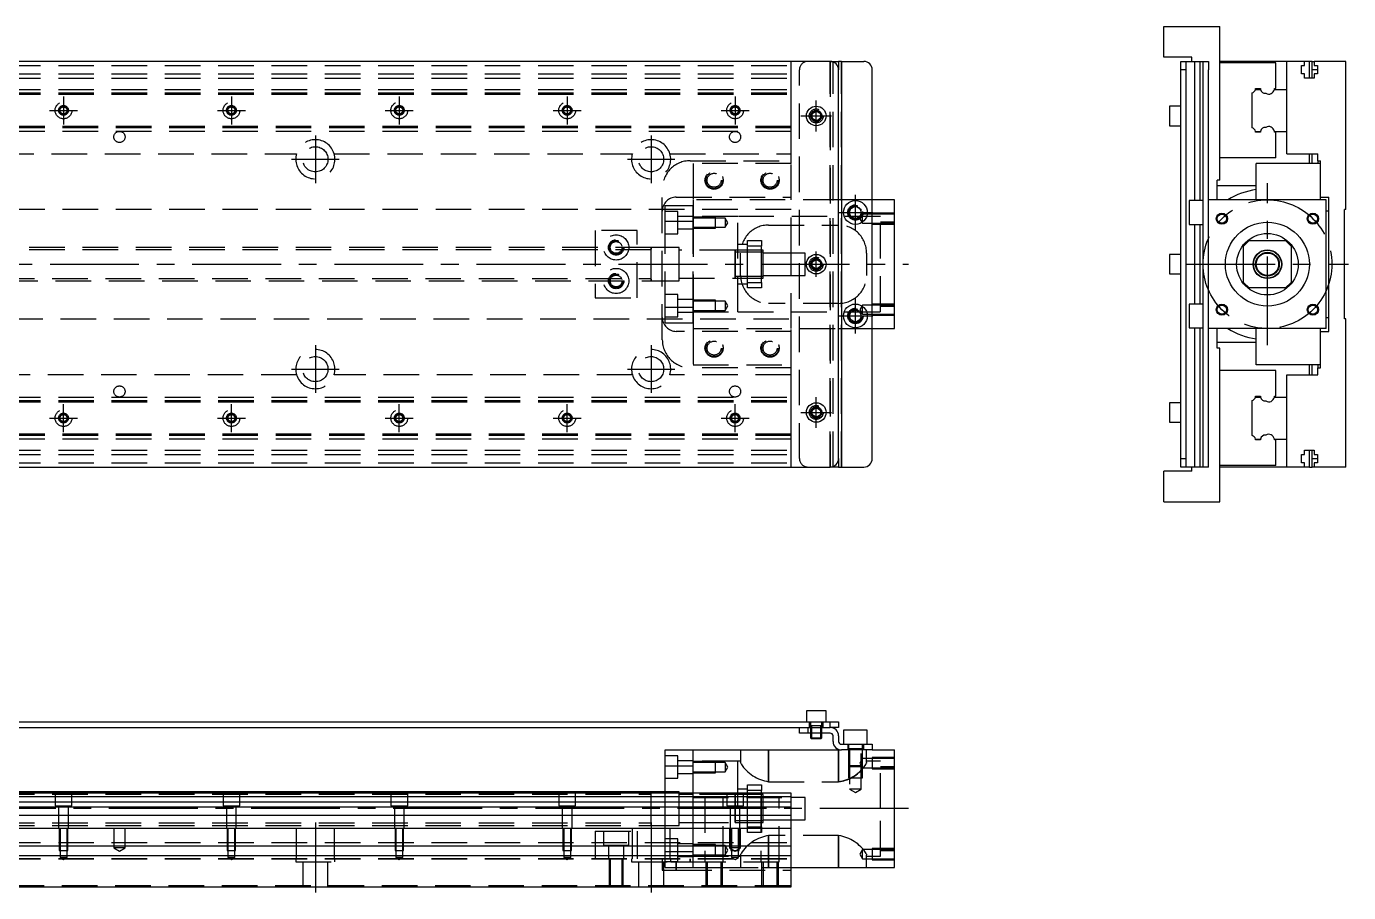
# Model space of a CAD drawing. Extents: x -5 to 916, y -260 to 87.
# Drawn here: x 443.7 to 916.3, y -224.6 to 85 of the extents above; entities that cross this region are included whole.
import ezdxf

# ---------------------------------------------------------------- set-up
doc = ezdxf.new("R2010")
doc.units = 0
doc.linetypes.add('CENTER', pattern=[50.8, 31.75, -6.35, 6.35, -6.35])
doc.linetypes.add('DASHED', pattern=[19.05, 12.7, -6.35])
doc.layers.get('0').update_dxf_attribs({"linetype": 'CONTINUOUS'})
doc.layers.add('CENTER', color=1, linetype='CENTER')

msp = doc.modelspace()

# ---------------------------------------------------------------- linework, layer by layer
at = {"color": 7, "linetype": 'CONTINUOUS'}
for p, q in [((850.25, 74), (850.25, 85)), ((850.25, 85), (870.25, 85)), ((870.25, 30), (870.25, 85)), ((731, 72.5), (3, 72.5)), ((731, 72.5), (734, 72.5)), ((734, 72.5), (734, 69.5)), ((735, 72.5), (734, 72.5)), ((735, 72.5), (735, -72.5)), ((735, 72.5), (743, 72.5)), ((860.25, 74), (850.25, 74)), ((856.25, 69.5), (856.25, 72.5)), ((856.25, 72.5), (866.25, 72.5)), ((858.25, -72.5), (858.25, 72.5)), ((860.25, 72.5), (860.25, 74)), ((861.25, 72.5), (861.25, 22.75)), ((863.25, 22.75), (863.25, 72.5)), ((864.25, 69.5), (864.25, 72.5)), ((866.25, 72.5), (866.25, 69.5)), ((894.25, 72.5), (870.25, 72.5)), ((890.25, 72), (870.25, 72)), ((890.25, 62.8), (890.25, 72)), ((894.25, 62.5), (894.25, 72.5)), ((900.55, 72.5), (894.25, 72.5)), ((899.4, 71), (900.55, 71)), ((899.4, 68), (899.4, 71)), ((902.25, 72.5), (900.55, 72.5)), ((900.55, 71), (900.55, 72.5)), ((902.25, 66.5), (902.25, 72.5)), ((903.25, 72.5), (902.25, 72.5)), ((903.25, 72.5), (903.95, 72.5)), ((903.25, 69.5), (903.25, 72.5)), ((903.95, 72.5), (903.95, 71)), ((915.25, 72.5), (903.95, 72.5)), ((903.95, 71), (905.1, 71)), ((905.1, 71), (905.1, 68)), ((915.25, 19.5), (915.25, 72.5)), ((734, -69.5), (734, 69.5)), ((746, -69.5), (746, 69.5)), ((858.25, 69.5), (856.25, 69.5)), ((856.25, -69.5), (856.25, 69.5)), ((864.25, -69.5), (864.25, 69.5)), ((866.25, 23), (866.25, 69.5)), ((900.55, 68), (899.4, 68)), ((900.55, 66.5), (900.55, 68)), ((903.95, 66.5), (900.55, 66.5)), ((905.1, 69.5), (903.25, 69.5)), ((903.25, 66.5), (903.25, 69.5)), ((903.95, 68), (903.95, 66.5)), ((905.1, 68), (903.95, 68)), ((883.002272, 62.5), (884.77668, 62.5)), ((883.047056, 62.8), (884.75, 62.8)), ((889.727372, 62.5), (894.25, 62.5)), ((889.75, 62.8), (890.25, 62.8)), ((894.25, 47.5), (894.25, 62.5)), ((894.25, 47.5), (894.25, 62.5)), ((881.75, 48.752272), (881.75, 61.247728)), ((724.5, 53.866026), (726, 54.73205)), ((724.5, 52.133974), (724.5, 53.866026)), ((726, 51.26795), (724.5, 52.133974)), ((726, 54.73205), (727.5, 53.866026)), ((727.5, 52.133974), (726, 51.26795)), ((727.5, 53.866026), (727.5, 52.133974)), ((852.25, 56.5), (852.25, 53)), ((856.25, 56.5), (852.25, 56.5)), ((852.25, 53), (852.25, 49.5)), ((852.25, 49.5), (856.25, 49.5)), ((883.002272, 47.5), (884.77668, 47.5)), ((889.727372, 47.5), (894.25, 47.5)), ((894.25, 39.5), (894.25, 47.5)), ((884.75, 47.2), (883.047056, 47.2)), ((890.25, 47.2), (889.75, 47.2)), ((890.25, 38), (890.25, 47.2)), ((890.25, 38), (870.25, 38)), ((894.25, 39.5), (905.25, 39.5)), ((902.25, 36), (902.25, 39.5)), ((903.25, 36), (903.25, 39.5)), ((905.25, 37), (905.25, 39.5)), ((906.25, 36), (883.25, 36)), ((883.25, 23), (883.25, 36)), ((905.25, 37), (906.25, 37)), ((905.25, 37), (905.25, 36)), ((906.25, 36), (906.25, 37)), ((906.25, 24), (906.25, 36)), ((906.25, 24), (906.25, 36)), ((870.25, 30), (869.25, 30)), ((869.25, 23), (869.25, 30)), ((883.25, 28), (869.25, 28)), ((906.25, 23), (906.25, 24)), ((906.25, 24), (909.25, 24)), ((909.25, -24), (909.25, 24)), ((738, 19.6547), (740, 20.809402)), ((738, 17.3453), (738, 19.6547)), ((740, 20.809402), (742, 19.6547)), ((742, 19.6547), (742, 17.3453)), ((754, 23), (746, 23)), ((754, -23), (754, 23)), ((859.25, 22.75), (859.25, 18.5)), ((864.25, 22.75), (859.25, 22.75)), ((866.25, -23), (866.25, 23)), ((908.25, 23), (866.25, 23)), ((908.25, -23), (908.25, 23)), ((909.25, 19), (908.25, 19)), ((915.25, 19.5), (914.75, 19.5)), ((914.75, -19.5), (914.75, 19.5)), ((740, 16.190598), (738, 17.3453)), ((742, 17.3453), (740, 16.190598)), ((859.25, 18.5), (859.25, 14.25)), ((859.25, 14.25), (864.25, 14.25)), ((861.25, 14.25), (861.25, -14.25)), ((863.25, -14.25), (863.25, 14.25)), ((667, -6.000006), (667, 6.000006)), ((697, -5.000006), (697, 5.000006)), ((697, 4.25), (697, 5.000006)), ((880.75, 8.5), (878.75, 6.5)), ((878.75, -6.5), (878.75, 6.5)), ((880.75, 8.5), (893.75, 8.5)), ((895.75, 6.5), (893.75, 8.5)), ((895.75, 6.5), (895.75, -6.5)), ((697, 4.25), (697, -4.25)), ((724.5, 0.866026), (726, 1.73205)), ((724.5, -0.866026), (724.5, 0.866026)), ((726, 1.73205), (727.5, 0.866026)), ((727.5, 0.866026), (727.5, -0.866026)), ((852.25, 3.5), (852.25, 0)), ((856.25, 3.5), (852.25, 3.5)), ((852.25, 0), (852.25, -3.5)), ((697, -5.000006), (697, -4.25)), ((726, -1.73205), (724.5, -0.866026)), ((727.5, -0.866026), (726, -1.73205)), ((852.25, -3.5), (856.25, -3.5)), ((878.75, -6.5), (880.75, -8.5)), ((893.75, -8.5), (880.75, -8.5)), ((893.75, -8.5), (895.75, -6.5)), ((738, -17.3453), (740, -16.190598)), ((738, -19.6547), (738, -17.3453)), ((740, -16.190598), (742, -17.3453)), ((742, -17.3453), (742, -19.6547)), ((859.25, -14.25), (859.25, -18.5)), ((864.25, -14.25), (859.25, -14.25)), ((859.25, -18.5), (859.25, -22.75)), ((740, -20.809402), (738, -19.6547)), ((742, -19.6547), (740, -20.809402)), ((746, -23), (754, -23)), ((859.25, -22.75), (864.25, -22.75)), ((861.25, -22.75), (861.25, -72.5)), ((863.25, -72.5), (863.25, -22.75)), ((908.25, -23), (866.25, -23)), ((866.25, -72.5), (866.25, -23)), ((869.25, -30), (869.25, -23)), ((883.25, -36), (883.25, -23)), ((906.25, -24), (906.25, -23)), ((908.25, -19), (909.25, -19)), ((915.25, -19.5), (914.75, -19.5)), ((915.25, -72.5), (915.25, -19.5)), ((883.25, -28), (869.25, -28)), ((906.25, -36), (906.25, -24)), ((906.25, -36), (906.25, -24)), ((906.25, -24), (909.25, -24)), ((870.25, -30), (869.25, -30)), ((870.25, -85), (870.25, -30)), ((906.25, -36), (883.25, -36)), ((902.25, -39.5), (902.25, -36)), ((903.25, -39.5), (903.25, -36)), ((905.25, -36), (905.25, -37)), ((905.25, -39.5), (905.25, -37)), ((905.25, -37), (906.25, -37)), ((906.25, -37), (906.25, -36)), ((890.25, -38), (870.25, -38)), ((890.25, -47.2), (890.25, -38)), ((894.25, -39.5), (905.25, -39.5)), ((894.25, -47.5), (894.25, -39.5)), ((883.047056, -47.2), (884.75, -47.2)), ((889.75, -47.2), (890.25, -47.2)), ((724.5, -52.133974), (726, -51.26795)), ((726, -51.26795), (727.5, -52.133974)), ((852.25, -49.5), (852.25, -53)), ((856.25, -49.5), (852.25, -49.5)), ((881.75, -61.247728), (881.75, -48.752272)), ((883.002272, -47.5), (884.77668, -47.5)), ((889.727372, -47.5), (894.25, -47.5)), ((894.25, -62.5), (894.25, -47.5)), ((894.25, -62.5), (894.25, -47.5)), ((724.5, -53.866026), (724.5, -52.133974)), ((726, -54.73205), (724.5, -53.866026)), ((727.5, -53.866026), (726, -54.73205)), ((727.5, -52.133974), (727.5, -53.866026)), ((852.25, -53), (852.25, -56.5)), ((852.25, -56.5), (856.25, -56.5)), ((883.002272, -62.5), (884.77668, -62.5)), ((884.75, -62.8), (883.047056, -62.8)), ((889.727372, -62.5), (894.25, -62.5)), ((890.25, -62.8), (889.75, -62.8)), ((890.25, -72), (890.25, -62.8)), ((894.25, -72.5), (894.25, -62.5)), ((734, -69.5), (734, -72.5)), ((856.25, -69.5), (858.25, -69.5)), ((856.25, -72.5), (856.25, -69.5)), ((864.25, -72.5), (864.25, -69.5)), ((899.4, -68), (900.55, -68)), ((899.4, -71), (899.4, -68)), ((900.55, -66.5), (903.95, -66.5)), ((900.55, -68), (900.55, -66.5)), ((902.25, -72.5), (902.25, -66.5)), ((903.25, -69.5), (903.25, -66.5)), ((903.25, -69.5), (905.1, -69.5)), ((903.25, -72.5), (903.25, -69.5)), ((903.95, -66.5), (903.95, -68)), ((903.95, -68), (905.1, -68)), ((905.1, -68), (905.1, -71)), ((3, -72.5), (731, -72.5)), ((734, -72.5), (731, -72.5)), ((734, -72.5), (735, -72.5)), ((735, -72.5), (743, -72.5)), ((850.25, -85), (850.25, -74)), ((860.25, -74), (850.25, -74)), ((866.25, -72.5), (856.25, -72.5)), ((860.25, -74), (860.25, -72.5)), ((890.25, -72), (870.25, -72)), ((894.25, -72.5), (870.25, -72.5)), ((900.55, -72.5), (894.25, -72.5)), ((900.55, -71), (899.4, -71)), ((900.55, -72.5), (900.55, -71)), ((902.25, -72.5), (900.55, -72.5)), ((902.25, -72.5), (903.25, -72.5)), ((903.95, -72.5), (903.25, -72.5)), ((903.95, -71), (903.95, -72.5)), ((905.1, -71), (903.95, -71)), ((915.25, -72.5), (903.95, -72.5)), ((850.25, -85), (870.25, -85)), ((729.5, -159.63), (722.5, -159.63)), ((722.5, -159.63), (722.5, -163.63)), ((729.5, -163.63), (729.5, -159.63)), ((417, -163.63), (731, -163.63)), ((731, -165.63), (731, -163.63)), ((731, -163.63), (734, -163.63)), ((734, -163.63), (734, -165.63)), ((417, -165.63), (723, -165.63)), ((720, -167.63), (720, -165.63)), ((723, -167.63), (720, -167.63)), ((723, -165.63), (731, -165.63)), ((723, -165.63), (723, -167.63)), ((723, -165.63), (731, -165.63)), ((731, -167.63), (723, -167.63)), ((724, -167.63), (724, -169.28)), ((724, -169.28), (728, -169.28)), ((724, -169.28), (724.35, -169.63)), ((724.35, -167.63), (724.35, -169.63)), ((727.65, -169.63), (724.35, -169.63)), ((727.65, -169.63), (727.65, -167.63)), ((727.65, -169.63), (728, -169.28)), ((728, -169.28), (728, -167.63)), ((734, -165.63), (731, -165.63)), ((732, -170.63), (732, -168.63)), ((734, -168.63), (734, -170.63)), ((744.25, -166.63), (735.75, -166.63)), ((735.75, -166.63), (735.75, -171.63)), ((744.25, -171.63), (744.25, -166.63)), ((672, -179.30029), (672, -173.63)), ((672, -173.63), (682, -173.63)), ((682, -173.63), (735, -173.63)), ((682, -189.13), (682, -173.63)), ((735, -171.63), (743, -171.63)), ((743, -173.63), (735, -173.63)), ((743, -173.63), (743, -171.63)), ((743, -171.63), (746, -171.63)), ((746, -173.63), (743, -173.63)), ((746, -171.63), (746, -173.63)), ((746, -173.63), (754, -173.63)), ((754, -215.63), (754, -173.63)), ((672, -179.30029), (682, -179.30029)), ((672, -189.13), (672, -179.30029)), ((667, -188.63), (412.5, -188.63)), ((667, -188.63), (666.995, -188.63)), ((667, -189.13), (667, -188.629994)), ((667.005, -188.63), (667, -188.63)), ((672, -188.63), (667, -188.63)), ((717, -189.13), (412.5, -189.13)), ((717, -190.382272), (412.5, -190.382272)), ((412.5, -192.15668), (717, -192.15668)), ((697, -190.63), (697, -189.629994)), ((698, -190.38), (697, -190.38)), ((697, -194.429962), (697, -190.63)), ((701.5, -190.38), (698, -190.38)), ((706.5, -190.38), (701.5, -190.38)), ((707, -190.38), (706.5, -190.38)), ((717, -222.63), (717, -189.13)), ((717, -194.053076), (412.5, -194.053076)), ((717, -197.107372), (412.5, -197.107372)), ((697, -194.830038), (697, -194.429962)), ((697, -199.630006), (697, -194.830038)), ((17, -201.63), (717, -201.63)), ((697, -198.88), (707, -198.88)), ((17, -207.93), (717, -207.93)), ((17, -211.33), (717, -211.33)), ((717, -215.63), (754, -215.63)), ((17, -222.63), (717, -222.63))]:
    msp.add_line(p, q, dxfattribs=at)
at = {"color": 3, "linetype": 'DASHED'}
for p, q in [((17, 71), (717, 71)), ((717, 62.5), (717, 72.5)), ((731, -72.5), (731, 72.5)), ((731, 72.5), (731, -72.5)), ((732, -72.5), (732, 72.5)), ((735, -72.5), (735, 72.5)), ((17, 68), (717, 68)), ((17, 66.5), (717, 66.5)), ((720, -69.5), (720, 69.5)), ((17, 62.5), (717, 62.5)), ((717, 61.247728), (717, 62.5)), ((17, 61.247728), (717, 61.247728)), ((17, 61.1147), (717, 61.1147)), ((17, 61.1), (717, 61.1)), ((17, 60.8), (717, 60.8)), ((717, 48.752272), (717, 61.247728)), ((724, 53), (724.030168, 53.346066)), ((717, 49.2), (17, 49.2)), ((717, 48.9), (17, 48.9)), ((717, 48.8853), (17, 48.8853)), ((717, 48.752272), (17, 48.752272)), ((717, 47.5), (17, 47.5)), ((717, 47.5), (717, 48.752272)), ((717, 39.5), (717, 47.5)), ((433.708204, 39.5), (540.291796, 39.5)), ((553.708204, 39.5), (660.291796, 39.5)), ((673.708204, 39.5), (717, 39.5)), ((717, 37), (717, 39.5)), ((681, 37), (717, 37)), ((717, 36), (682, 36)), ((682, 36), (682, 23)), ((717, 36), (717, 37)), ((717, 23), (717, 36)), ((671, -27), (671, 27)), ((676, 24), (717, 24)), ((717, 19.5), (93.969694, 19.5)), ((672, 15.32971), (672, 21)), ((672, 21), (682, 21)), ((682, 23), (682, 15.32971)), ((734, 23), (682, 23)), ((682, 15.32971), (682, 21)), ((717, 4), (717, 23)), ((746, 23), (734, 23)), ((676.5, 18.849242), (672, 18.849242)), ((672, 15.32971), (682, 15.32971)), ((672, -15.32971), (672, 15.32971)), ((676.5, 10.849242), (676.5, 18.849242)), ((682, 17.099242), (676.5, 17.099242)), ((698, 17), (682, 17)), ((698, 17), (682, 17)), ((690, 16.849238), (682, 16.849238)), ((690, 16.499242), (682, 16.499242)), ((682, 15.32971), (682, -15.32971)), ((682, -15.32971), (682, 15.32971)), ((690, 12.849248), (690, 16.849238)), ((693.5, 16.499242), (690, 16.499242)), ((693.5, 16.499242), (693.5, 13.199242)), ((694.452628, 14.849242), (693.5, 16.499242)), ((693.5, 13.199242), (694.452628, 14.849242)), ((698, -17), (698, 17)), ((749, 17), (698, 17)), ((741.90257, 16.878676), (741.547372, 16.263456)), ((741.547372, 16.263456), (742.5, 14.613456)), ((742.5, 17.913456), (742.355836, 17.663756)), ((742.483582, 18.786038), (742.5, 18.5)), ((742.5, 14.613456), (742.5, 17.913456)), ((746, 17.913456), (742.5, 17.913456)), ((742.5, 14.613456), (746, 14.613456)), ((754, 18.26345), (746, 18.26345)), ((754, 17.913456), (746, 17.913456)), ((746, 14.613456), (754, 14.613456)), ((746, 14.26346), (754, 14.26346)), ((749, -17), (749, 17)), ((754, 15), (749, 15)), ((662, 12), (647, 12)), ((647, 12), (647, -12)), ((662, -12), (662, 12)), ((672, 10.849242), (676.5, 10.849242)), ((676.5, 12.599242), (682, 12.599242)), ((682, 13.199242), (690, 13.199242)), ((682, 12.849248), (690, 12.849248)), ((690, 13.199242), (693.5, 13.199242)), ((709, 14), (734, 14)), ((667, 5.125), (72, 5.125)), ((667.005, 6), (397, 6)), ((672, 6), (666.995, 6)), ((667, -5.999164), (667, 6)), ((667, 6), (667, 5.325218)), ((677, 6), (672, 6)), ((677, 6), (672, 6)), ((677, 0), (677, 6)), ((677, 0), (677, 6)), ((696.995, 5), (677, 5)), ((697.005, 5), (677, 5)), ((697.005, 5), (696.995, 5)), ((706.5, 5), (696.995, 5)), ((697, 4.43509), (697, 5)), ((697, 5), (697, 4.435078)), ((706.5, 5), (697.005, 5)), ((701.5, 7), (698, 7)), ((701.5, 8.5), (706.5, 8.5)), ((701.5, 6.5), (701.5, 8.5)), ((701.5, -6.5), (701.5, 6.5)), ((706.5, 6.5), (701.5, 6.5)), ((706.5, 8.5), (706.5, 6.5)), ((706.5, -6.5), (706.5, 6.5)), ((707, 5), (706.5, 5)), ((707, 0), (707, 5)), ((677, -6), (677, 0)), ((677, -6), (677, 0)), ((697, 4.435078), (697, -4.435962)), ((707, 4.25), (697, 4.25)), ((699, -4), (699, 4)), ((720, 4), (707, 4)), ((707, -5), (707, 0)), ((717, -4), (717, 4)), ((722, 4), (720, 4)), ((722, 0), (722, 4)), ((722, -4), (722, 0)), ((727.973226, 0.326156), (728, 0)), ((744, 4), (744, -4)), ((882.25, 0), (882.275768, -0.506976)), ((697, -4.25), (707, -4.25)), ((697, -5), (697, -4.435962)), ((697, -4.435962), (697, -5)), ((707, -4), (720, -4)), ((717, -23), (717, -4)), ((720, -4), (722, -4)), ((72, -5.125), (667, -5.125)), ((397, -6), (667.005, -6)), ((666.995, -6), (672, -6)), ((667, -5.326228), (667, -6)), ((667, -6), (667, -5.999164)), ((672, -6), (677, -6)), ((672, -6), (677, -6)), ((677, -5), (696.995, -5)), ((677, -5), (697.005, -5)), ((696.995, -5), (697.005, -5)), ((696.995, -5), (706.5, -5)), ((697.005, -5), (706.5, -5)), ((698, -7), (701.5, -7)), ((701.5, -6.5), (706.5, -6.5)), ((701.5, -8.5), (701.5, -6.5)), ((706.5, -8.5), (701.5, -8.5)), ((706.5, -5), (707, -5)), ((706.5, -6.5), (706.5, -8.5)), ((647, -12), (662, -12)), ((676.5, -10.849242), (672, -10.849242)), ((676.5, -18.849242), (676.5, -10.849242)), ((682, -12.599242), (676.5, -12.599242)), ((690, -12.849248), (682, -12.849248)), ((690, -13.199242), (682, -13.199242)), ((690, -16.849238), (690, -12.849248)), ((693.5, -13.199242), (690, -13.199242)), ((693.5, -13.199242), (693.5, -16.499242)), ((694.452628, -14.849242), (693.5, -13.199242)), ((734, -14), (709, -14)), ((672, -15.32971), (682, -15.32971)), ((672, -21), (672, -15.32971)), ((672, -18.849242), (676.5, -18.849242)), ((676.5, -17.099242), (682, -17.099242)), ((682, -15.32971), (682, -23)), ((682, -21), (682, -15.32971)), ((682, -16.499242), (690, -16.499242)), ((682, -16.849238), (690, -16.849238)), ((682, -17), (698, -17)), ((682, -17), (698, -17)), ((690, -16.499242), (693.5, -16.499242)), ((693.5, -16.499242), (694.452628, -14.849242)), ((698, -17), (749, -17)), ((737.5, -18.5), (737.52689, -18.134318)), ((742.5, -14.613456), (741.547372, -16.263456)), ((741.547372, -16.263456), (741.90364, -16.880528)), ((742.355326, -17.662872), (742.5, -17.913456)), ((742.5, -17.913456), (742.5, -14.613456)), ((746, -14.613456), (742.5, -14.613456)), ((742.5, -17.913456), (746, -17.913456)), ((754, -14.26346), (746, -14.26346)), ((754, -14.613456), (746, -14.613456)), ((746, -17.913456), (754, -17.913456)), ((746, -18.26345), (754, -18.26345)), ((749, -15), (754, -15)), ((93.969694, -19.5), (717, -19.5)), ((672, -21), (682, -21)), ((682, -23), (734, -23)), ((682, -23), (682, -36)), ((717, -36), (717, -23)), ((734, -23), (746, -23)), ((717, -24), (676, -24)), ((717, -37), (681, -37)), ((682, -36), (717, -36)), ((717, -37), (717, -36)), ((717, -39.5), (717, -37)), ((540.291796, -39.5), (433.708204, -39.5)), ((660.291796, -39.5), (553.708204, -39.5)), ((717, -39.5), (673.708204, -39.5)), ((717, -47.5), (717, -39.5)), ((17, -47.5), (717, -47.5)), ((17, -48.752272), (717, -48.752272)), ((17, -48.8853), (717, -48.8853)), ((17, -48.9), (717, -48.9)), ((17, -49.2), (717, -49.2)), ((717, -48.752272), (717, -47.5)), ((717, -61.247728), (717, -48.752272)), ((727.973226, -52.673844), (728, -53)), ((717, -60.8), (17, -60.8)), ((717, -61.1), (17, -61.1)), ((717, -61.1147), (17, -61.1147)), ((717, -61.247728), (17, -61.247728)), ((717, -62.5), (717, -61.247728)), ((717, -62.5), (17, -62.5)), ((717, -72.5), (717, -62.5)), ((17, -66.5), (717, -66.5)), ((17, -68), (717, -68)), ((17, -71), (717, -71)), ((723.5, -163.63), (723.5, -165.63)), ((728.000006, -165.03), (723.999994, -165.03)), ((724, -163.63), (724, -167.63)), ((724.35, -165.03), (724.35, -167.63)), ((727.65, -167.63), (727.65, -165.03)), ((728, -167.63), (728, -163.63)), ((728.5, -165.63), (728.5, -163.63)), ((699, -173.63), (699, -178.107288)), ((709, -184.98635), (709, -173.63)), ((709, -173.63), (709, -184.98635)), ((734, -173.63), (734, -184.98635)), ((734, -184.98635), (734, -173.63)), ((737.25, -171.63), (737.25, -173.63)), ((742.500006, -173.23), (737.499994, -173.23)), ((737.5, -171.63), (737.5, -179.23)), ((737.9, -173.23), (737.9, -187.63)), ((742.1, -187.63), (742.1, -173.23)), ((742.499994, -179.230006), (742.499994, -171.63)), ((742.5, -179.23), (742.5, -171.63)), ((742.75, -173.63), (742.75, -171.63)), ((744, -178.107288), (744, -173.63)), ((676.5, -175.780758), (672, -175.780758)), ((676.5, -183.780758), (676.5, -175.780758)), ((682, -177.530758), (676.5, -177.530758)), ((698, -177.63), (682, -177.63)), ((690, -177.780762), (682, -177.780762)), ((690, -178.130758), (682, -178.130758)), ((690, -181.780752), (690, -177.780762)), ((693.5, -178.130758), (690, -178.130758)), ((693.5, -178.130758), (693.5, -179.780758)), ((694.452628, -179.780758), (693.5, -178.130758)), ((698, -189.13), (698, -177.63)), ((699, -177.63), (698, -177.63)), ((699.038578, -178.344492), (699, -178.107288)), ((699.151334, -178.625906), (699.038578, -178.344492)), ((737.5, -179.23), (742.5, -179.23)), ((737.5, -179.23), (737.9, -179.63)), ((737.500006, -179.230006), (737.500006, -183.63)), ((742.5, -176.716544), (741.547372, -178.366544)), ((741.547372, -178.366544), (742.5, -180.016544)), ((742.1, -179.63), (742.5, -179.23)), ((742.499994, -183.63), (742.499994, -179.230006)), ((746, -176.716544), (742.5, -176.716544)), ((743.966794, -178.32572), (743.869504, -178.582408)), ((744, -178.107288), (743.966794, -178.32572)), ((749, -177.63), (744, -177.63)), ((746, -176.36655), (746, -180.36654)), ((754, -176.36655), (746, -176.36655)), ((754, -176.716544), (746, -176.716544)), ((749, -194.63), (749, -177.63)), ((672, -183.780758), (676.5, -183.780758)), ((676.5, -182.030758), (682, -182.030758)), ((682, -181.430758), (690, -181.430758)), ((682, -181.780752), (690, -181.780752)), ((690, -181.430758), (693.5, -181.430758)), ((693.5, -179.780758), (693.5, -181.430758)), ((693.5, -181.430758), (694.452628, -179.780758)), ((737.500006, -183.63), (742.499994, -183.63)), ((742.1, -179.63), (737.9, -179.63)), ((742.5, -180.016544), (746, -180.016544)), ((746, -180.016544), (754, -180.016544)), ((746, -180.36654), (754, -180.36654)), ((754, -179.63), (749, -179.63)), ((677, -188.63), (672, -188.63)), ((677, -189.13), (677, -188.63)), ((701.5, -187.63), (698, -187.63)), ((701.5, -186.13), (706.5, -186.13)), ((701.5, -188.13), (701.5, -186.13)), ((706.5, -188.13), (701.5, -188.13)), ((701.5, -189.13), (701.5, -188.13)), ((706.5, -186.13), (706.5, -188.13)), ((706.5, -189.13), (706.5, -188.13)), ((709, -184.98635), (734, -184.98635)), ((742.1, -187.63), (737.9, -187.63)), ((737.9, -187.63), (740, -188.842436)), ((740, -188.842436), (742.1, -187.63)), ((72, -189.505), (667, -189.505)), ((454, -189.13), (454, -193.63)), ((454, -193.63), (460, -193.63)), ((455.25, -193.63), (455.25, -201.63)), ((458.75, -201.63), (458.75, -193.63)), ((460, -193.63), (460, -189.13)), ((514, -189.13), (514, -193.63)), ((514, -193.63), (520, -193.63)), ((515.25, -193.63), (515.25, -201.63)), ((518.75, -201.63), (518.75, -193.63)), ((520, -193.63), (520, -189.13)), ((574, -189.13), (574, -193.63)), ((574, -193.63), (580, -193.63)), ((575.25, -193.63), (575.25, -201.63)), ((578.75, -201.63), (578.75, -193.63)), ((580, -193.63), (580, -189.13)), ((634, -189.13), (634, -193.63)), ((634, -193.63), (640, -193.63)), ((635.25, -193.63), (635.25, -201.63)), ((638.75, -201.63), (638.75, -193.63)), ((640, -193.63), (640, -189.13)), ((667, -200.629164), (667, -189.13)), ((672, -201.63), (672, -189.13)), ((677, -194.63), (677, -189.13)), ((682, -189.63), (677, -189.63)), ((682, -190.63), (682, -189.13)), ((697, -189.63), (682, -189.63)), ((682, -190.63), (717, -190.63)), ((682, -201.63), (682, -190.63)), ((686.25, -190.63), (686.25, -213.63)), ((692.75, -213.63), (692.75, -190.63)), ((694, -189.13), (694, -193.63)), ((694, -193.63), (700, -193.63)), ((695.25, -193.63), (695.25, -201.63)), ((697, -189.63), (696.995, -189.63)), ((697, -189.63), (697, -190.194922)), ((697, -189.631002), (697, -189.63)), ((697.005, -189.63), (697, -189.63)), ((698, -189.63), (697, -189.63)), ((697, -190.19491), (697, -189.631002)), ((697, -190.194922), (697, -190.629226)), ((697, -190.629226), (697, -194.429974)), ((698, -190.63), (698, -189.13)), ((701.5, -189.63), (698, -189.63)), ((698, -194.63), (698, -190.63)), ((698.75, -201.63), (698.75, -193.63)), ((700, -193.63), (700, -189.13)), ((701.5, -190.63), (701.5, -189.13)), ((706.5, -189.63), (701.5, -189.63)), ((701.5, -201.13), (701.5, -190.63)), ((706.25, -190.63), (706.25, -213.63)), ((706.5, -190.63), (706.5, -189.13)), ((707, -189.63), (706.5, -189.63)), ((706.5, -201.13), (706.5, -190.63)), ((707, -190.63), (707, -189.63)), ((707, -199.63), (707, -190.63)), ((712.75, -213.63), (712.75, -190.63)), ((722, -190.63), (717, -190.63)), ((722, -198.63), (722, -190.63)), ((677, -200.63), (677, -194.63)), ((697, -194.429974), (697, -194.830022)), ((697, -194.830022), (697, -199.065962)), ((749, -211.63), (749, -194.63)), ((72, -199.755), (667, -199.755)), ((72, -200.63), (667, -200.63)), ((455.500006, -201.63), (455.500006, -207.93)), ((455.75, -201.63), (455.75, -209.63)), ((458.25, -209.63), (458.25, -201.63)), ((458.499994, -207.93), (458.499994, -201.63)), ((475, -201.63), (475, -208.63)), ((479, -208.63), (479, -201.63)), ((515.500006, -201.63), (515.500006, -207.93)), ((515.75, -201.63), (515.75, -209.63)), ((518.25, -209.63), (518.25, -201.63)), ((518.499994, -207.93), (518.499994, -201.63)), ((540.291796, -212.63), (540.291796, -201.63)), ((553.708204, -201.63), (553.708204, -212.63)), ((575.500006, -201.63), (575.500006, -207.93)), ((575.75, -201.63), (575.75, -209.63)), ((578.25, -209.63), (578.25, -201.63)), ((578.499994, -207.93), (578.499994, -201.63)), ((635.500006, -201.63), (635.500006, -207.93)), ((635.75, -201.63), (635.75, -209.63)), ((638.25, -209.63), (638.25, -201.63)), ((638.499994, -207.93), (638.499994, -201.63)), ((647, -202.63), (662, -202.63)), ((647, -202.63), (647, -207.93)), ((650, -202.63), (650, -207.63)), ((659, -207.63), (659, -202.63)), ((660.291796, -212.63), (660.291796, -201.63)), ((662, -202.63), (662, -207.93)), ((666.995, -200.63), (667, -200.63)), ((667, -200.63), (667, -200.629164)), ((667, -200.63), (667.005, -200.63)), ((667, -200.63), (672, -200.63)), ((672, -200.63), (677, -200.63)), ((672, -207.93), (672, -201.63)), ((673.708204, -201.63), (673.708204, -212.63)), ((677, -199.63), (682, -199.63)), ((682, -199.63), (697.005, -199.63)), ((682, -207.93), (682, -201.63)), ((695, -201.63), (695, -208.63)), ((695.500006, -201.63), (695.500006, -207.93)), ((695.75, -201.63), (695.75, -209.63)), ((696.995, -199.63), (706.5, -199.63)), ((697, -199.628998), (697, -199.065962)), ((697, -199.065962), (697, -199.63)), ((697, -199.63), (697, -199.628998)), ((697.005, -199.63), (706.5, -199.63)), ((698.25, -209.63), (698.25, -201.63)), ((698.499994, -207.93), (698.499994, -201.63)), ((699, -208.63), (699, -201.63)), ((701.5, -201.13), (706.5, -201.13)), ((701.5, -203.13), (701.5, -201.13)), ((706.5, -203.13), (701.5, -203.13)), ((706.5, -199.63), (707, -199.63)), ((706.5, -201.13), (706.5, -203.13)), ((707, -198.63), (717, -198.63)), ((717, -198.63), (722, -198.63)), ((17, -206.78), (717, -206.78)), ((650, -207.63), (659, -207.63)), ((651.75, -207.63), (651.75, -212.63)), ((657.25, -212.63), (657.25, -207.63)), ((676.5, -205.479242), (672, -205.479242)), ((676.5, -213.479242), (676.5, -205.479242)), ((682, -207.229242), (676.5, -207.229242)), ((690, -207.479248), (682, -207.479248)), ((690, -207.829242), (682, -207.829242)), ((690, -211.33), (690, -207.479248)), ((693.5, -207.829242), (690, -207.829242)), ((693.5, -207.829242), (693.5, -209.479242)), ((694.452628, -209.479242), (693.5, -207.829242)), ((734, -204.27365), (709, -204.27365)), ((709, -215.63), (709, -204.27365)), ((709, -204.27365), (709, -211.33)), ((734, -204.27365), (734, -215.63)), ((734, -215.63), (734, -204.27365)), ((17, -212.48), (717, -212.48)), ((455.500006, -207.93), (455.500006, -209.63)), ((455.500006, -209.63), (458.499994, -209.63)), ((455.75, -209.63), (455.75, -212.13)), ((458.25, -212.13), (455.75, -212.13)), ((455.75, -212.13), (457, -212.851688)), ((457, -212.851688), (458.25, -212.13)), ((458.25, -212.13), (458.25, -209.63)), ((458.499994, -209.63), (458.499994, -207.93)), ((479, -208.63), (475, -208.63)), ((475, -208.63), (477, -209.7847)), ((477, -209.7847), (479, -208.63)), ((515.500006, -207.93), (515.500006, -209.63)), ((515.500006, -209.63), (518.499994, -209.63)), ((515.75, -209.63), (515.75, -212.13)), ((518.25, -212.13), (515.75, -212.13)), ((515.75, -212.13), (517, -212.851688)), ((517, -212.851688), (518.25, -212.13)), ((518.25, -212.13), (518.25, -209.63)), ((518.499994, -209.63), (518.499994, -207.93)), ((575.500006, -207.93), (575.500006, -209.63)), ((575.500006, -209.63), (578.499994, -209.63)), ((575.75, -209.63), (575.75, -212.13)), ((578.25, -212.13), (575.75, -212.13)), ((575.75, -212.13), (577, -212.851688)), ((577, -212.851688), (578.25, -212.13)), ((578.25, -212.13), (578.25, -209.63)), ((578.499994, -209.63), (578.499994, -207.93)), ((635.500006, -207.93), (635.500006, -209.63)), ((635.500006, -209.63), (638.499994, -209.63)), ((635.75, -209.63), (635.75, -212.13)), ((638.25, -212.13), (635.75, -212.13)), ((635.75, -212.13), (637, -212.851688)), ((637, -212.851688), (638.25, -212.13)), ((638.25, -212.13), (638.25, -209.63)), ((638.499994, -209.63), (638.499994, -207.93)), ((647, -207.93), (647, -211.33)), ((647, -211.33), (647, -212.63)), ((662, -207.93), (662, -211.33)), ((662, -211.33), (662, -212.63)), ((672, -209.95971), (672, -207.93)), ((672, -211.33), (672, -209.95971)), ((672, -209.95971), (682, -209.95971)), ((672, -212.63), (672, -211.33)), ((676.5, -211.729242), (682, -211.729242)), ((682, -211.33), (682, -207.93)), ((682, -211.129242), (690, -211.129242)), ((682, -213.63), (682, -211.33)), ((682, -211.479238), (690, -211.479238)), ((682, -211.63), (698, -211.63)), ((690, -211.129242), (693.5, -211.129242)), ((690, -211.479238), (690, -211.33)), ((693.5, -209.479242), (693.5, -211.129242)), ((693.5, -211.129242), (694.452628, -209.479242)), ((699, -208.63), (695, -208.63)), ((695, -208.63), (697, -209.7847)), ((695.500006, -207.93), (695.500006, -209.63)), ((695.500006, -209.63), (698.499994, -209.63)), ((695.75, -209.63), (695.75, -212.13)), ((698.25, -212.13), (695.75, -212.13)), ((695.75, -212.13), (697, -212.851688)), ((697, -209.7847), (699, -208.63)), ((697, -212.851688), (698.25, -212.13)), ((698, -211.63), (699, -211.63)), ((698.25, -212.13), (698.25, -209.63)), ((698.499994, -209.63), (698.499994, -207.93)), ((699, -211.152712), (699.033206, -210.93428)), ((699, -211.152712), (699, -215.63)), ((699.033206, -210.93428), (699.130496, -210.677592)), ((709, -211.33), (709, -213.63)), ((742.5, -209.243456), (741.547372, -210.893456)), ((741.547372, -210.893456), (742.5, -212.543456)), ((742.5, -212.543456), (742.5, -209.243456)), ((746, -209.243456), (742.5, -209.243456)), ((742.5, -212.543456), (746, -212.543456)), ((743.848666, -210.634094), (743.961422, -210.915508)), ((743.961422, -210.915508), (744, -211.152712)), ((744, -215.63), (744, -211.152712)), ((744, -211.63), (749, -211.63)), ((746, -208.89346), (746, -212.89345)), ((754, -208.89346), (746, -208.89346)), ((754, -209.243456), (746, -209.243456)), ((746, -212.543456), (754, -212.543456)), ((749, -209.63), (754, -209.63)), ((17, -212.63), (717, -212.63)), ((540, -212.63), (540, -213.63)), ((540, -213.63), (554, -213.63)), ((542.5, -213.63), (542.5, -222.63)), ((551.5, -222.63), (551.5, -213.63)), ((554, -213.63), (554, -212.63)), ((652.000006, -212.63), (652.000006, -222.13)), ((652.4, -212.63), (652.4, -222.13)), ((656.6, -222.13), (656.6, -212.63)), ((656.999994, -222.13), (656.999994, -212.63)), ((660, -212.63), (660, -213.63)), ((660, -213.63), (674, -213.63)), ((662.5, -213.63), (662.5, -222.63)), ((671, -212.63), (671, -213.63)), ((671, -213.63), (671, -216.63)), ((671, -216.63), (676, -216.63)), ((671.5, -222.63), (671.5, -213.63)), ((672, -215.63), (672, -212.63)), ((672, -213.479242), (676.5, -213.479242)), ((672, -215.63), (682, -215.63)), ((674, -213.63), (674, -212.63)), ((674, -213.63), (674, -212.63)), ((674, -213.63), (681, -213.63)), ((676, -216.63), (676, -213.63)), ((676, -213.63), (676, -215.63)), ((676, -215.63), (676, -216.63)), ((676, -216.63), (717, -216.63)), ((681, -213.63), (681, -212.63)), ((681, -212.63), (681, -213.63)), ((681, -213.63), (717, -213.63)), ((682, -215.63), (682, -213.63)), ((682, -215.63), (686.500006, -215.63)), ((686.500006, -213.63), (686.500006, -222.63)), ((686.500006, -215.63), (692.499994, -215.63)), ((687, -213.63), (687, -222.63)), ((692, -222.63), (692, -213.63)), ((692.499994, -222.63), (692.499994, -213.63)), ((692.499994, -215.63), (706.500006, -215.63)), ((706.500006, -213.63), (706.500006, -222.63)), ((706.500006, -215.63), (712.499994, -215.63)), ((707, -213.63), (707, -222.63)), ((709, -213.63), (709, -215.63)), ((712, -222.63), (712, -213.63)), ((712.499994, -222.63), (712.499994, -213.63)), ((712.499994, -215.63), (717, -215.63)), ((746, -212.89345), (754, -212.89345)), ((94.499994, -222.13), (717, -222.13))]:
    msp.add_line(p, q, dxfattribs=at)
at = {"color": 1, "linetype": 'CENTER'}
for p, q in [((726, 47.5), (726, 58.5)), ((720.5, 53), (731.5, 53)), ((887.25, -29), (887.25, 29)), ((740, 12.25), (740, 24.75)), ((733.75, 18.5), (746.25, 18.5)), ((721.5, 0), (730.5, 0)), ((726, -4.5), (726, 4.5)), ((858.25, 0), (916.25, 0)), ((740, -24.75), (740, -12.25)), ((733.75, -18.5), (746.25, -18.5)), ((726, -58.5), (726, -47.5)), ((720.5, -53), (731.5, -53))]:
    msp.add_line(p, q, dxfattribs=at)
at = {"color": 3, "linetype": 'DASHED'}
for centre, radius in [((457, 55), 3), ((457, 55), 1.75), ((517, 55), 3), ((517, 55), 1.75), ((577, 55), 3), ((577, 55), 1.75), ((637, 55), 3), ((637, 55), 1.75), ((697, 55), 3), ((697, 55), 1.75), ((457, 55), 1.5), ((457, 55), 1.25), ((517, 55), 1.5), ((517, 55), 1.25), ((577, 55), 1.5), ((577, 55), 1.25), ((637, 55), 1.5), ((637, 55), 1.25), ((697, 55), 1.5), ((697, 55), 1.25), ((726, 53), 2.5), ((726, 53), 2), ((477, 45.5), 2), ((697, 45.5), 2), ((547, 37.5), 4.5), ((667, 37.5), 4.5), ((689.5, 30), 3.25), ((709.5, 30), 3.25), ((689.5, 30), 3), ((689.5, 30), 2.5), ((709.5, 30), 3), ((709.5, 30), 2.5), ((740, 18.5), 2.75), ((740, 18.5), 2.5), ((654.5, 6), 4.5), ((654.5, 6), 2.75), ((654.5, 6), 2.5), ((654.5, 6), 2.1), ((726, 0), 2.5), ((726, 0), 2), ((654.5, -6), 4.5), ((654.5, -6), 2.75), ((654.5, -6), 2.5), ((654.5, -6), 2.1), ((740, -18.5), 2.75), ((740, -18.5), 2.5), ((689.5, -30), 3.25), ((689.5, -30), 3), ((689.5, -30), 2.5), ((709.5, -30), 3.25), ((709.5, -30), 3), ((709.5, -30), 2.5), ((547, -37.5), 4.5), ((667, -37.5), 4.5), ((477, -45.5), 2), ((697, -45.5), 2), ((726, -53), 2.5), ((726, -53), 2), ((457, -55), 3), ((457, -55), 1.75), ((457, -55), 1.5), ((457, -55), 1.25), ((517, -55), 3), ((517, -55), 1.75), ((517, -55), 1.5), ((517, -55), 1.25), ((577, -55), 3), ((577, -55), 1.75), ((577, -55), 1.5), ((577, -55), 1.25), ((637, -55), 3), ((637, -55), 1.75), ((637, -55), 1.5), ((637, -55), 1.25), ((697, -55), 3), ((697, -55), 1.75), ((697, -55), 1.5), ((697, -55), 1.25)]:
    msp.add_circle(centre, radius, dxfattribs=at)
at = {"color": 7, "linetype": 'CONTINUOUS'}
for centre, radius in [((726, 53), 3.5), ((740, 18.5), 4.25), ((870.986544, 16.263456), 1.65), ((887.25, 0), 15), ((903.513456, 16.263456), 1.65), ((887.25, 0), 11), ((887.25, 0), 5.125), ((887.25, 0), 5), ((726, 0), 3.5), ((887.25, 0), 4.25), ((887.25, 0), 4), ((740, -18.5), 4.25), ((870.986544, -16.263456), 1.65), ((903.513456, -16.263456), 1.65), ((726, -53), 3.5)]:
    msp.add_circle(centre, radius, dxfattribs=at)
at = {"color": 1, "linetype": 'CENTER'}
msp.add_circle((887.25, 0), 23, dxfattribs=at)
at = {"color": 3, "linetype": 'CONTINUOUS'}
for centre in [(870.986544, 16.263456), (903.513456, 16.263456), (870.986544, -16.263456), (903.513456, -16.263456)]:
    msp.add_circle(centre, 2, dxfattribs=at)
at = {"color": 3, "linetype": 'DASHED'}
for centre, radius, start, end in [((723, 69.5), 3, 90, 180), ((547, 37.5), 7, 16.60155, 163.39845), ((667, 37.5), 7, 16.60155, 163.39845), ((547, 37.5), 7, 163.39845, 16.60155), ((667, 37.5), 7, 163.39845, 16.60155), ((681, 27), 10, 90, 180), ((676, 19), 5, 90, 180), ((709, 4), 10, 90, 180), ((734, 4), 10, 0, 90), ((709, -4), 10, 180, 270), ((734, -4), 10, 270, 0), ((676, -19), 5, 180, 270), ((681, -27), 10, 180, 270), ((547, -37.5), 7, 343.39845, 196.60155), ((667, -37.5), 7, 343.39845, 196.60155), ((547, -37.5), 7, 196.60155, 343.39845), ((667, -37.5), 7, 196.60155, 343.39845), ((723, -69.5), 3, 180, 270), ((710.996387, -171.089917), 14.039103, 212.46509038, 261.82472024), ((732.02589, -171.136712), 13.989624, 278.11222382, 327.84375684), ((732.73855, -172.515072), 12.534912, 275.775732, 321.159403), ((710.97411, -218.123288), 13.989624, 98.11222382, 147.84375684), ((732.003613, -218.170083), 14.039103, 32.46509038, 81.82472024)]:
    msp.add_arc(centre, radius, start, end, dxfattribs=at)
at = {"color": 7, "linetype": 'CONTINUOUS'}
for centre, radius, start, end in [((731, 69.5), 3, 0, 90), ((743, 69.5), 3, 0, 90), ((881.35, 62.9), 1.7, 283.608961, 346.391039), ((881.35, 62.9), 1.7, 346.391039, 356.627713), ((886.45, 62.8), 1.7, 180, 190.164249), ((886.45, 62.8), 1.7, 190.164249, 277.540197), ((887.75, 62.8), 2, 237.42103, 351.373073), ((887.75, 62.8), 2, 351.373073, 0), ((726, 53), 1.65, 155.380023, 180), ((726, 53), 1.65, 180, 204.619977), ((726, 53), 1.65, 144.619977, 155.380023), ((726, 53), 1.65, 204.619977, 215.380023), ((726, 53), 1.65, 95.380023, 144.619977), ((726, 53), 1.65, 215.380023, 264.619977), ((726, 53), 1.65, 84.619977, 95.380023), ((726, 53), 1.65, 35.380023, 84.619977), ((726, 53), 1.65, 275.380023, 324.619977), ((726, 53), 1.65, 24.619977, 35.380023), ((726, 53), 1.65, 324.619977, 335.380023), ((726, 53), 1.65, 335.380023, 24.619977), ((726, 53), 1.65, 264.619977, 275.380023), ((881.35, 47.1), 1.7, 13.608961, 76.391039), ((881.35, 47.1), 1.7, 3.372287, 13.608961), ((886.45, 47.2), 1.7, 169.835751, 180), ((886.45, 47.2), 1.7, 82.459803, 169.835751), ((887.75, 47.2), 2, 8.626927, 122.57897), ((887.75, 47.2), 2, 0, 8.626927), ((887.25, 0), 27, 98.519624, 121.586338), ((740, 18.5), 2.1, 162.24721, 180), ((740, 18.5), 2.1, 137.75279, 162.24721), ((740, 18.5), 2.1, 102.24721, 137.75279), ((740, 18.5), 2.1, 77.75279, 102.24721), ((740, 18.5), 2.1, 42.24721, 77.75279), ((740, 18.5), 2.1, 17.75279, 42.24721), ((740, 18.5), 2.1, 342.24721, 17.75279), ((740, 18.5), 2.1, 180, 197.75279), ((740, 18.5), 2.1, 197.75279, 222.24721), ((740, 18.5), 2.1, 222.24721, 257.75279), ((740, 18.5), 2.1, 257.75279, 282.24721), ((740, 18.5), 2.1, 282.24721, 317.75279), ((740, 18.5), 2.1, 317.75279, 342.24721), ((726, 0), 1.65, 155.380023, 180), ((726, 0), 1.65, 180, 204.619977), ((726, 0), 1.65, 144.619977, 155.380023), ((726, 0), 1.65, 95.380023, 144.619977), ((726, 0), 1.65, 84.619977, 95.380023), ((726, 0), 1.65, 35.380023, 84.619977), ((726, 0), 1.65, 24.619977, 35.380023), ((726, 0), 1.65, 335.380023, 24.619977), ((726, 0), 1.65, 204.619977, 215.380023), ((726, 0), 1.65, 215.380023, 264.619977), ((726, 0), 1.65, 264.619977, 275.380023), ((726, 0), 1.65, 275.380023, 324.619977), ((726, 0), 1.65, 324.619977, 335.380023), ((740, -18.5), 2.1, 162.24721, 180), ((740, -18.5), 2.1, 180, 197.75279), ((740, -18.5), 2.1, 137.75279, 162.24721), ((740, -18.5), 2.1, 102.24721, 137.75279), ((740, -18.5), 2.1, 77.75279, 102.24721), ((740, -18.5), 2.1, 42.24721, 77.75279), ((740, -18.5), 2.1, 17.75279, 42.24721), ((740, -18.5), 2.1, 342.24721, 17.75279), ((740, -18.5), 2.1, 197.75279, 222.24721), ((740, -18.5), 2.1, 222.24721, 257.75279), ((740, -18.5), 2.1, 257.75279, 282.24721), ((740, -18.5), 2.1, 282.24721, 317.75279), ((740, -18.5), 2.1, 317.75279, 342.24721), ((887.25, 0), 27, 238.413662, 261.480376), ((881.35, -47.1), 1.7, 346.391039, 356.627713), ((886.45, -47.2), 1.7, 180, 190.164249), ((887.75, -47.2), 2, 351.373073, 0), ((726, -53), 1.65, 95.380023, 144.619977), ((726, -53), 1.65, 84.619977, 95.380023), ((726, -53), 1.65, 35.380023, 84.619977), ((881.35, -47.1), 1.7, 283.608961, 346.391039), ((886.45, -47.2), 1.7, 190.164249, 277.540197), ((887.75, -47.2), 2, 237.42103, 351.373073), ((726, -53), 1.65, 155.380023, 180), ((726, -53), 1.65, 180, 204.619977), ((726, -53), 1.65, 144.619977, 155.380023), ((726, -53), 1.65, 204.619977, 215.380023), ((726, -53), 1.65, 215.380023, 264.619977), ((726, -53), 1.65, 264.619977, 275.380023), ((726, -53), 1.65, 275.380023, 324.619977), ((726, -53), 1.65, 24.619977, 35.380023), ((726, -53), 1.65, 324.619977, 335.380023), ((726, -53), 1.65, 335.380023, 24.619977), ((881.35, -62.9), 1.7, 13.608961, 76.391039), ((886.45, -62.8), 1.7, 82.459803, 169.835751), ((887.75, -62.8), 2, 8.626927, 122.57897), ((881.35, -62.9), 1.7, 3.372287, 13.608961), ((886.45, -62.8), 1.7, 169.835751, 180), ((887.75, -62.8), 2, 0, 8.626927), ((731, -69.5), 3, 270, 0), ((743, -69.5), 3, 270, 0), ((731, -168.63), 3, 0, 90), ((731, -168.63), 1, 0, 90), ((735, -170.63), 3, 180, 270), ((735, -170.63), 1, 180, 270)]:
    msp.add_arc(centre, radius, start, end, dxfattribs=at)
at = {"layer": 'CENTER', "color": 1, "linetype": 'CENTER'}
for p, q in [((457, 60), (457, 50)), ((517, 60), (517, 50)), ((577, 60), (577, 50)), ((637, 60), (637, 50)), ((697, 60), (697, 50)), ((452, 55), (462, 55)), ((512, 55), (522, 55)), ((572, 55), (582, 55)), ((632, 55), (642, 55)), ((692, 55), (702, 55)), ((547, 46), (547, 29)), ((667, 46), (667, 29)), ((538.5, 37.5), (555.5, 37.5)), ((658.5, 37.5), (675.5, 37.5)), ((-5, 0), (759, 0)), ((547, -29), (547, -46)), ((667, -29), (667, -46)), ((538.5, -37.5), (555.5, -37.5)), ((658.5, -37.5), (675.5, -37.5)), ((457, -60), (457, -50)), ((517, -60), (517, -50)), ((577, -60), (577, -50)), ((637, -60), (637, -50)), ((697, -60), (697, -50)), ((452, -55), (462, -55)), ((512, -55), (522, -55)), ((572, -55), (582, -55)), ((632, -55), (642, -55)), ((692, -55), (702, -55)), ((759, -194.63), (-5, -194.63)), ((547, -199.63), (547, -224.63)), ((667, -199.63), (667, -224.63))]:
    msp.add_line(p, q, dxfattribs=at)

doc.saveas('drawing.dxf')
